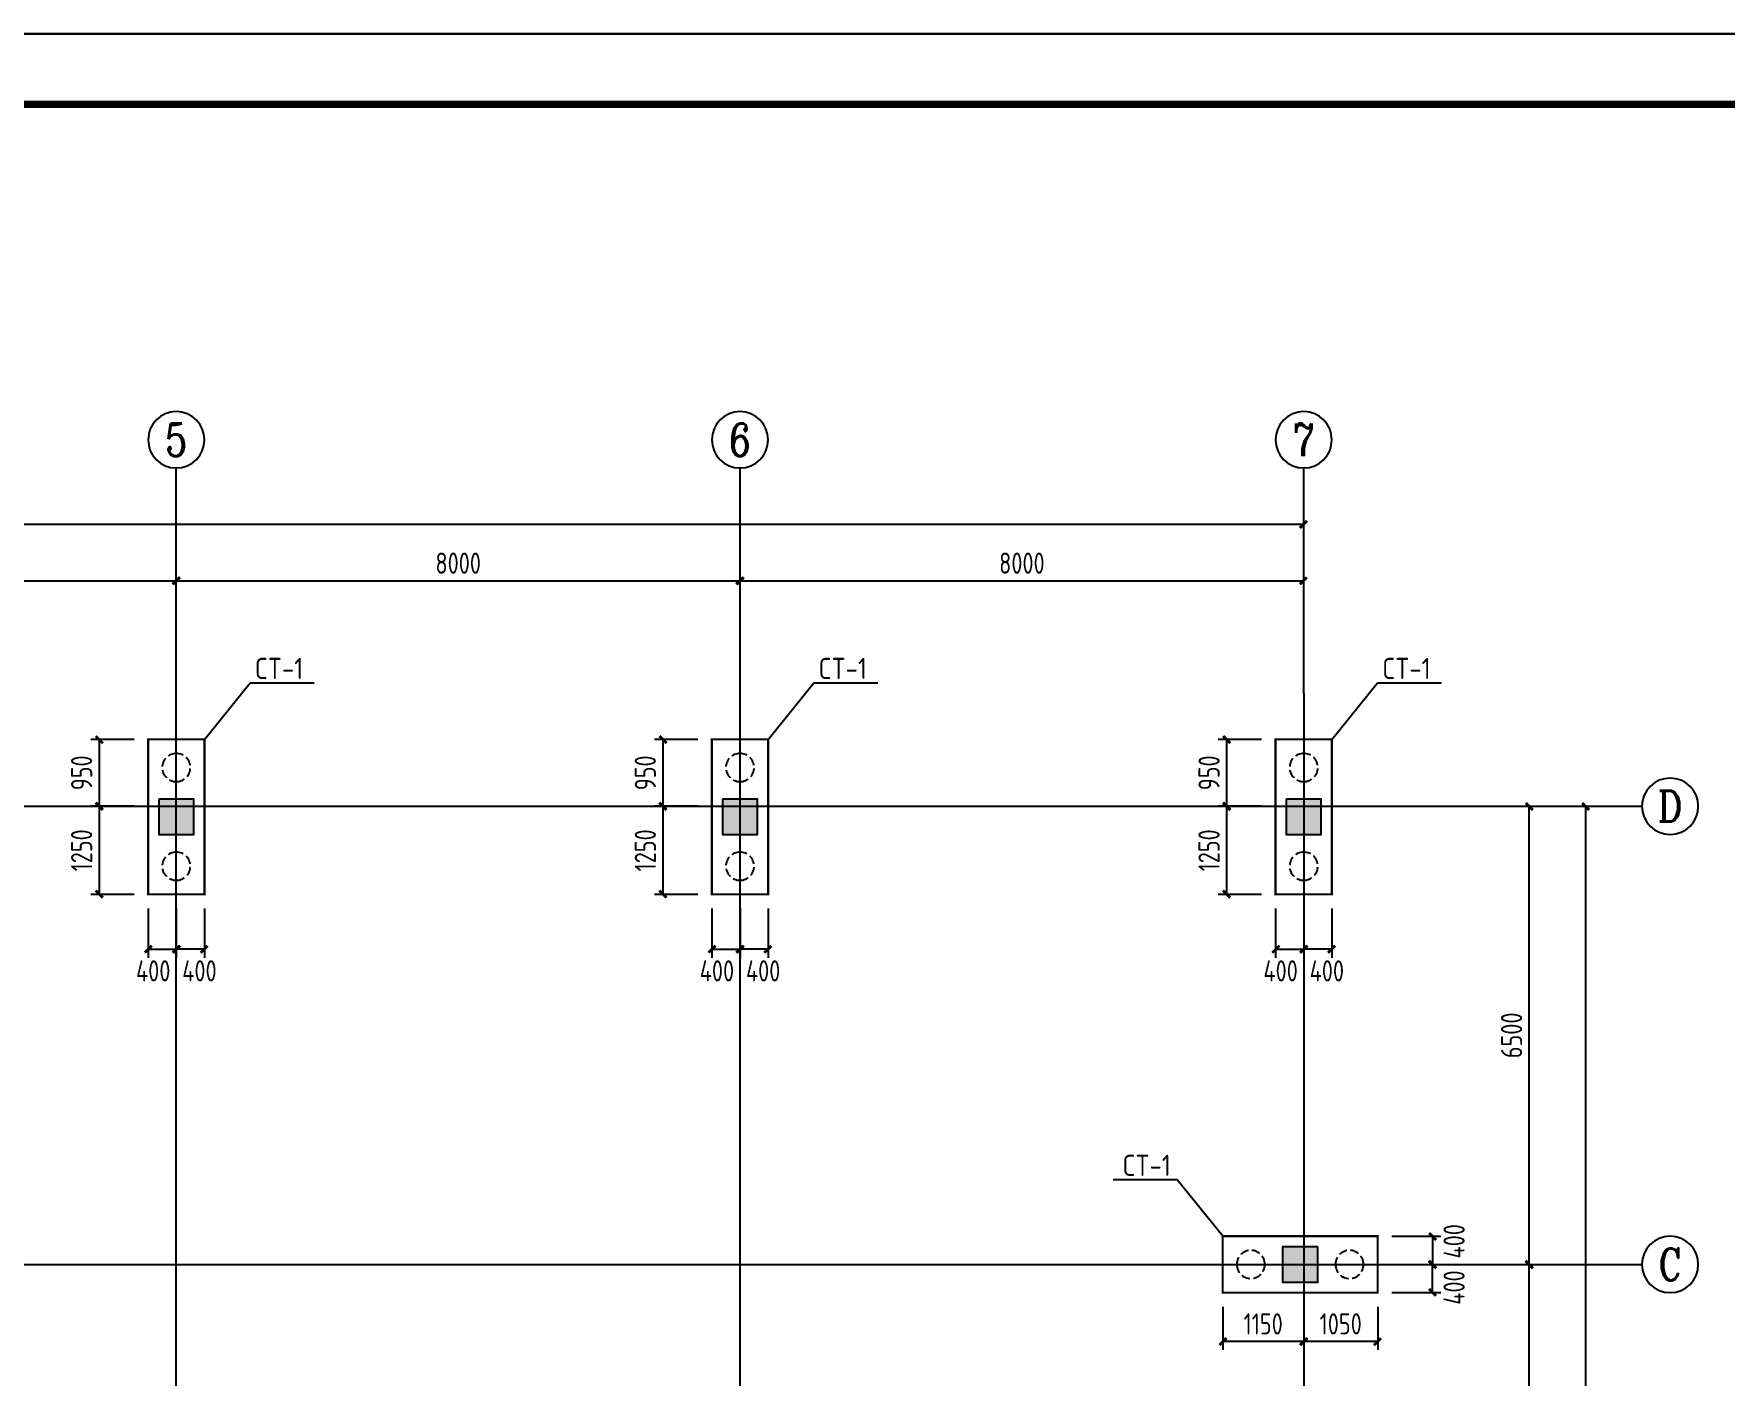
# Model space of a CAD drawing. Header units: millimetres. Extents: x 866561 to 877878, y 40199 to 44891.
# Drawn here: x 868913.5 to 869153.6, y 40604.9 to 40795.4 of the extents above; entities that cross this region are included whole.
import ezdxf
from ezdxf.enums import TextEntityAlignment as Align

# ---------------------------------------------------------------- set-up
doc = ezdxf.new("R2010")
doc.units = ezdxf.units.MM
doc.header["$LTSCALE"] = 1000
doc.header["$MEASUREMENT"] = 0
doc.linetypes.add('DASH', pattern=[0.35, 0.25, -0.1])
doc.linetypes.add('DOTE', pattern=[2.42, 2, -0.2, 0.02, -0.2])
for name, color, linetype in [('1507', 6, 'Continuous'), ('AXIS', 3, 'Continuous'), ('AXIS_TEXT', 7, 'Continuous'), ('DIM', 7, 'Continuous'), ('DOTE', 1, 'DOTE'), ('柱', 2, 'Continuous')]:
    doc.layers.add(name, color=color, linetype=linetype)
doc.layers.add('承台基础', color=23, linetype='Continuous', lineweight=18)
doc.styles.add('_TCH_AXIS', font='COMPLEX', dxfattribs={"bigfont": 'GBCBIG'})
doc.styles.add('COMPLEX', font='COMPLEX')
doc.styles.add('GBHZ', font='gbenor.shx', dxfattribs={"width": 0.9, "bigfont": 'gbcbig.shx'})
doc.styles.get("Standard").update_dxf_attribs({"font": 'gbenor.shx', "bigfont": 'gbcbig.shx'})
doc.dimstyles.new('Y100', dxfattribs={"dimscale": 0, "dimtxt": 3, "dimasz": 0.01, "dimexe": 1.2, "dimexo": 2, "dimgap": 1, "dimtad": 1, "dimdec": 0, "dimlfac": 100, "dimzin": 0, "dimdsep": 46, "dimtxsty": 'GBHZ', "dimblk": 'DX', "dimcen": 0.09, "dimdle": 1, "dimclrd": 7, "dimclre": 7, "dimclrt": 7, "dimadec": 0, "dimazin": 0, "dimtfac": 1, "dimtdec": 0, "dimtix": 1, "dimtmove": 2, "dimatfit": 3, "dimldrblk": 'DX', "dimfxl": 0, "dimtolj": 1, "dimtzin": 0, "dimarcsym": 0})

# ---------------------------------------------------------------- blocks, each defined once
blk = doc.blocks.new('_AXISO')
blk.add_circle((0, 0), 0.5)
at = {"layer": 'AXIS_TEXT', "style": 'COMPLEX', "width": 1.041667}
blk.add_attdef('A', text='', height=0.56, dxfattribs=at).set_placement((-0.25, -0.28), (0.25, -0.28), align=Align.FIT)
blk = doc.blocks.new('DX')
at = {"color": 0, "linetype": 'ByBlock', "const_width": 40}
blk.add_lwpolyline([(-54, -51), (46, 49)], dxfattribs=at)
blk = doc.blocks.new('*D1798')
at = {"layer": 'Defpoints', "color": 0, "transparency": 16777216}
for p in [(869109.77, 40620.75), (869125.77, 40620.75), (869109.77, 40550.75)]:
    blk.add_point(p, dxfattribs=at)
at = {"layer": 'dim', "color": 7, "lineweight": -2, "transparency": 16777216}
for p, q in [((869111.77, 40620.75), (869126.97, 40620.75)), ((869125.77, 40550.76), (869125.77, 40620.74)), ((869111.77, 40550.75), (869126.97, 40550.75))]:
    blk.add_line(p, q, dxfattribs=at)
at = {"layer": 'dim', "color": 7, "lineweight": -2, "transparency": 16777216, "xscale": 0.01, "yscale": 0.01, "zscale": 0.01}
for p, rotation in [((869125.77, 40620.75), 90), ((869125.77, 40550.75), 270)]:
    blk.add_blockref('DX', p, dxfattribs=dict(at, rotation=rotation))
at = {"layer": 'dim', "color": 7, "transparency": 16777216, "insert": (869123.27, 40585.75), "char_height": 3, "attachment_point": 5, "rotation": 90, "style": 'GBHZ'}
blk.add_mtext('\\A1;7000', dxfattribs=at)
blk = doc.blocks.new('*D1799')
at = {"layer": 'Defpoints', "color": 0, "transparency": 16777216}
for p in [(869109.77, 40685.75), (869125.77, 40685.75), (869109.77, 40620.75)]:
    blk.add_point(p, dxfattribs=at)
at = {"layer": 'dim', "color": 7, "lineweight": -2, "transparency": 16777216}
for p, q in [((869111.77, 40685.75), (869126.97, 40685.75)), ((869125.77, 40620.76), (869125.77, 40685.74)), ((869111.77, 40620.75), (869126.97, 40620.75))]:
    blk.add_line(p, q, dxfattribs=at)
at = {"layer": 'dim', "color": 7, "lineweight": -2, "transparency": 16777216, "xscale": 0.01, "yscale": 0.01, "zscale": 0.01}
for p, rotation in [((869125.77, 40685.75), 90), ((869125.77, 40620.75), 270)]:
    blk.add_blockref('DX', p, dxfattribs=dict(at, rotation=rotation))
at = {"layer": 'dim', "color": 7, "transparency": 16777216, "insert": (869123.27, 40653.25), "char_height": 3, "attachment_point": 5, "rotation": 90, "style": 'GBHZ'}
blk.add_mtext('\\A1;6500', dxfattribs=at)
blk = doc.blocks.new('*D1800')
at = {"layer": 'Defpoints', "color": 0, "transparency": 16777216}
for p in [(869109.77, 40685.75), (869109.77, 40485.75), (869133.77, 40485.75)]:
    blk.add_point(p, dxfattribs=at)
at = {"layer": 'dim', "color": 7, "lineweight": -2, "transparency": 16777216}
for p, q in [((869111.77, 40685.75), (869134.97, 40685.75)), ((869133.77, 40685.74), (869133.77, 40485.76)), ((869111.77, 40485.75), (869134.97, 40485.75))]:
    blk.add_line(p, q, dxfattribs=at)
at = {"layer": 'dim', "color": 7, "lineweight": -2, "transparency": 16777216, "xscale": 0.01, "yscale": 0.01, "zscale": 0.01}
for p, rotation in [((869133.77, 40685.75), 90), ((869133.77, 40485.75), 270)]:
    blk.add_blockref('DX', p, dxfattribs=dict(at, rotation=rotation))
at = {"layer": 'dim', "color": 7, "transparency": 16777216, "insert": (869131.27, 40585.75), "char_height": 3, "attachment_point": 5, "rotation": 90, "style": 'GBHZ'}
blk.add_mtext('\\A1;20000', dxfattribs=at)
blk = doc.blocks.new('*D1787')
at = {"layer": 'Defpoints', "color": 0, "transparency": 16777216}
for p in [(868933.77, 40717.75), (868853.77, 40701.75), (868933.77, 40701.75)]:
    blk.add_point(p, dxfattribs=at)
at = {"layer": 'dim', "color": 7, "lineweight": -2, "transparency": 16777216}
for p, q in [((868853.77, 40703.75), (868853.77, 40718.95)), ((868853.78, 40717.75), (868933.76, 40717.75)), ((868933.77, 40703.75), (868933.77, 40718.95))]:
    blk.add_line(p, q, dxfattribs=at)
at = {"layer": 'dim', "color": 7, "lineweight": -2, "transparency": 16777216, "xscale": 0.01, "yscale": 0.01, "zscale": 0.01, "rotation": 180}
blk.add_blockref('DX', (868853.77, 40717.75), dxfattribs=at)
at = {"layer": 'dim', "color": 7, "lineweight": -2, "transparency": 16777216, "xscale": 0.01, "yscale": 0.01, "zscale": 0.01}
blk.add_blockref('DX', (868933.77, 40717.75), dxfattribs=at)
at = {"layer": 'dim', "color": 7, "transparency": 16777216, "insert": (868893.77, 40720.25), "char_height": 3, "attachment_point": 5, "style": 'GBHZ'}
blk.add_mtext('\\A1;8000', dxfattribs=at)
blk = doc.blocks.new('*D1788')
at = {"layer": 'Defpoints', "color": 0, "transparency": 16777216}
for p in [(869013.77, 40717.75), (868933.77, 40701.75), (869013.77, 40701.75)]:
    blk.add_point(p, dxfattribs=at)
at = {"layer": 'dim', "color": 7, "lineweight": -2, "transparency": 16777216}
for p, q in [((868933.77, 40703.75), (868933.77, 40718.95)), ((868933.78, 40717.75), (869013.76, 40717.75)), ((869013.77, 40703.75), (869013.77, 40718.95))]:
    blk.add_line(p, q, dxfattribs=at)
at = {"layer": 'dim', "color": 7, "lineweight": -2, "transparency": 16777216, "xscale": 0.01, "yscale": 0.01, "zscale": 0.01, "rotation": 180}
blk.add_blockref('DX', (868933.77, 40717.75), dxfattribs=at)
at = {"layer": 'dim', "color": 7, "lineweight": -2, "transparency": 16777216, "xscale": 0.01, "yscale": 0.01, "zscale": 0.01}
blk.add_blockref('DX', (869013.77, 40717.75), dxfattribs=at)
at = {"layer": 'dim', "color": 7, "transparency": 16777216, "insert": (868973.77, 40720.25), "char_height": 3, "attachment_point": 5, "style": 'GBHZ'}
blk.add_mtext('\\A1;8000', dxfattribs=at)
blk = doc.blocks.new('*D1789')
at = {"layer": 'Defpoints', "color": 0, "transparency": 16777216}
for p in [(869093.77, 40717.75), (869013.77, 40701.75), (869093.77, 40701.75)]:
    blk.add_point(p, dxfattribs=at)
at = {"layer": 'dim', "color": 7, "lineweight": -2, "transparency": 16777216}
for p, q in [((869013.77, 40703.75), (869013.77, 40718.95)), ((869013.78, 40717.75), (869093.76, 40717.75)), ((869093.77, 40703.75), (869093.77, 40718.95))]:
    blk.add_line(p, q, dxfattribs=at)
at = {"layer": 'dim', "color": 7, "lineweight": -2, "transparency": 16777216, "xscale": 0.01, "yscale": 0.01, "zscale": 0.01, "rotation": 180}
blk.add_blockref('DX', (869013.77, 40717.75), dxfattribs=at)
at = {"layer": 'dim', "color": 7, "lineweight": -2, "transparency": 16777216, "xscale": 0.01, "yscale": 0.01, "zscale": 0.01}
blk.add_blockref('DX', (869093.77, 40717.75), dxfattribs=at)
at = {"layer": 'dim', "color": 7, "transparency": 16777216, "insert": (869053.77, 40720.25), "char_height": 3, "attachment_point": 5, "style": 'GBHZ'}
blk.add_mtext('\\A1;8000', dxfattribs=at)
blk = doc.blocks.new('*D1790')
at = {"layer": 'Defpoints', "color": 0, "transparency": 16777216}
for p in [(868613.77, 40725.75), (868613.77, 40701.75), (869093.77, 40701.75)]:
    blk.add_point(p, dxfattribs=at)
at = {"layer": 'dim', "color": 7, "lineweight": -2, "transparency": 16777216}
for p, q in [((868613.77, 40703.75), (868613.77, 40726.95)), ((869093.77, 40703.75), (869093.77, 40726.95)), ((869093.76, 40725.75), (868613.78, 40725.75))]:
    blk.add_line(p, q, dxfattribs=at)
at = {"layer": 'dim', "color": 7, "lineweight": -2, "transparency": 16777216, "xscale": 0.01, "yscale": 0.01, "zscale": 0.01, "rotation": 180}
blk.add_blockref('DX', (868613.77, 40725.75), dxfattribs=at)
at = {"layer": 'dim', "color": 7, "lineweight": -2, "transparency": 16777216, "xscale": 0.01, "yscale": 0.01, "zscale": 0.01}
blk.add_blockref('DX', (869093.77, 40725.75), dxfattribs=at)
at = {"layer": 'dim', "color": 7, "transparency": 16777216, "insert": (868853.77, 40728.25), "char_height": 3, "attachment_point": 5, "style": 'GBHZ'}
blk.add_mtext('\\A1;48000', dxfattribs=at)
blk = doc.blocks.new('*D1846')
at = {"layer": 'Defpoints', "color": 0, "transparency": 16777216}
for p in [(869104.27, 40620.75), (869112.05, 40620.75), (869104.27, 40616.75)]:
    blk.add_point(p, dxfattribs=at)
at = {"layer": 'DIM', "color": 7, "lineweight": -2, "transparency": 16777216}
for p, q in [((869106.27, 40620.75), (869113.25, 40620.75)), ((869112.05, 40616.76), (869112.05, 40620.74)), ((869106.27, 40616.75), (869113.25, 40616.75))]:
    blk.add_line(p, q, dxfattribs=at)
at = {"layer": 'DIM', "color": 7, "lineweight": -2, "transparency": 16777216, "xscale": 0.01, "yscale": 0.01, "zscale": 0.01}
for p, rotation in [((869112.05, 40620.75), 90), ((869112.05, 40616.75), 270)]:
    blk.add_blockref('DX', p, dxfattribs=dict(at, rotation=rotation))
at = {"layer": 'DIM', "color": 7, "transparency": 16777216, "insert": (869115.11, 40617.47), "char_height": 3, "attachment_point": 5, "rotation": 90, "style": 'GBHZ'}
blk.add_mtext('\\A1;400', dxfattribs=at)
blk = doc.blocks.new('*D1847')
at = {"layer": 'Defpoints', "color": 0, "transparency": 16777216}
for p in [(869104.27, 40624.75), (869104.27, 40620.75), (869112.05, 40620.75)]:
    blk.add_point(p, dxfattribs=at)
at = {"layer": 'DIM', "color": 7, "lineweight": -2, "transparency": 16777216}
for p, q in [((869106.27, 40624.75), (869113.25, 40624.75)), ((869112.05, 40624.74), (869112.05, 40620.76)), ((869106.27, 40620.75), (869113.25, 40620.75))]:
    blk.add_line(p, q, dxfattribs=at)
at = {"layer": 'DIM', "color": 7, "lineweight": -2, "transparency": 16777216, "xscale": 0.01, "yscale": 0.01, "zscale": 0.01}
for p, rotation in [((869112.05, 40624.75), 90), ((869112.05, 40620.75), 270)]:
    blk.add_blockref('DX', p, dxfattribs=dict(at, rotation=rotation))
at = {"layer": 'DIM', "color": 7, "transparency": 16777216, "insert": (869115.11, 40624.03), "char_height": 3, "attachment_point": 5, "rotation": 90, "style": 'GBHZ'}
blk.add_mtext('\\A1;400', dxfattribs=at)
blk = doc.blocks.new('*D1848')
at = {"layer": 'Defpoints', "color": 0, "transparency": 16777216}
for p in [(869093.77, 40616.75), (869104.27, 40616.75), (869093.77, 40609.81)]:
    blk.add_point(p, dxfattribs=at)
at = {"layer": 'DIM', "color": 7, "lineweight": -2, "transparency": 16777216}
for p, q in [((869093.77, 40614.75), (869093.77, 40608.61)), ((869104.27, 40614.75), (869104.27, 40608.61)), ((869104.26, 40609.81), (869093.78, 40609.81))]:
    blk.add_line(p, q, dxfattribs=at)
at = {"layer": 'DIM', "color": 7, "lineweight": -2, "transparency": 16777216, "xscale": 0.01, "yscale": 0.01, "zscale": 0.01, "rotation": 180}
blk.add_blockref('DX', (869093.77, 40609.81), dxfattribs=at)
at = {"layer": 'DIM', "color": 7, "lineweight": -2, "transparency": 16777216, "xscale": 0.01, "yscale": 0.01, "zscale": 0.01}
blk.add_blockref('DX', (869104.27, 40609.81), dxfattribs=at)
at = {"layer": 'DIM', "color": 7, "transparency": 16777216, "insert": (869099.02, 40612.31), "char_height": 3, "attachment_point": 5, "style": 'GBHZ'}
blk.add_mtext('\\A1;1050', dxfattribs=at)
blk = doc.blocks.new('*D1849')
at = {"layer": 'Defpoints', "color": 0, "transparency": 16777216}
for p in [(869082.27, 40616.75), (869093.77, 40616.75), (869082.27, 40609.81)]:
    blk.add_point(p, dxfattribs=at)
at = {"layer": 'DIM', "color": 7, "lineweight": -2, "transparency": 16777216}
for p, q in [((869082.27, 40614.75), (869082.27, 40608.61)), ((869093.77, 40614.75), (869093.77, 40608.61)), ((869093.76, 40609.81), (869082.28, 40609.81))]:
    blk.add_line(p, q, dxfattribs=at)
at = {"layer": 'DIM', "color": 7, "lineweight": -2, "transparency": 16777216, "xscale": 0.01, "yscale": 0.01, "zscale": 0.01, "rotation": 180}
blk.add_blockref('DX', (869082.27, 40609.81), dxfattribs=at)
at = {"layer": 'DIM', "color": 7, "lineweight": -2, "transparency": 16777216, "xscale": 0.01, "yscale": 0.01, "zscale": 0.01}
blk.add_blockref('DX', (869093.77, 40609.81), dxfattribs=at)
at = {"layer": 'DIM', "color": 7, "transparency": 16777216, "insert": (869088.02, 40612.31), "char_height": 3, "attachment_point": 5, "style": 'GBHZ'}
blk.add_mtext('\\A1;1150', dxfattribs=at)
blk = doc.blocks.new('*D1866')
at = {"layer": 'Defpoints', "color": 0, "transparency": 16777216}
for p in [(868933.77, 40673.25), (868937.77, 40673.25), (868933.77, 40665.47)]:
    blk.add_point(p, dxfattribs=at)
at = {"layer": 'DIM', "color": 7, "lineweight": -2, "transparency": 16777216}
for p, q in [((868933.77, 40671.25), (868933.77, 40664.27)), ((868937.77, 40671.25), (868937.77, 40664.27)), ((868937.76, 40665.47), (868933.78, 40665.47))]:
    blk.add_line(p, q, dxfattribs=at)
at = {"layer": 'DIM', "color": 7, "lineweight": -2, "transparency": 16777216, "xscale": 0.01, "yscale": 0.01, "zscale": 0.01, "rotation": 180}
blk.add_blockref('DX', (868933.77, 40665.47), dxfattribs=at)
at = {"layer": 'DIM', "color": 7, "lineweight": -2, "transparency": 16777216, "xscale": 0.01, "yscale": 0.01, "zscale": 0.01}
blk.add_blockref('DX', (868937.77, 40665.47), dxfattribs=at)
at = {"layer": 'DIM', "color": 7, "transparency": 16777216, "insert": (868937.05, 40662.4), "char_height": 3, "attachment_point": 5, "style": 'GBHZ'}
blk.add_mtext('\\A1;400', dxfattribs=at)
blk = doc.blocks.new('*D1867')
at = {"layer": 'Defpoints', "color": 0, "transparency": 16777216}
for p in [(868929.77, 40673.25), (868933.77, 40673.25), (868933.77, 40665.47)]:
    blk.add_point(p, dxfattribs=at)
at = {"layer": 'DIM', "color": 7, "lineweight": -2, "transparency": 16777216}
for p, q in [((868929.77, 40671.25), (868929.77, 40664.27)), ((868933.77, 40671.25), (868933.77, 40664.27)), ((868929.78, 40665.47), (868933.76, 40665.47))]:
    blk.add_line(p, q, dxfattribs=at)
at = {"layer": 'DIM', "color": 7, "lineweight": -2, "transparency": 16777216, "xscale": 0.01, "yscale": 0.01, "zscale": 0.01, "rotation": 180}
blk.add_blockref('DX', (868929.77, 40665.47), dxfattribs=at)
at = {"layer": 'DIM', "color": 7, "lineweight": -2, "transparency": 16777216, "xscale": 0.01, "yscale": 0.01, "zscale": 0.01}
blk.add_blockref('DX', (868933.77, 40665.47), dxfattribs=at)
at = {"layer": 'DIM', "color": 7, "transparency": 16777216, "insert": (868930.49, 40662.4), "char_height": 3, "attachment_point": 5, "style": 'GBHZ'}
blk.add_mtext('\\A1;400', dxfattribs=at)
blk = doc.blocks.new('*D1868')
at = {"layer": 'Defpoints', "color": 0, "transparency": 16777216}
for p in [(868929.77, 40695.25), (868922.83, 40685.75), (868929.77, 40685.75)]:
    blk.add_point(p, dxfattribs=at)
at = {"layer": 'DIM', "color": 7, "lineweight": -2, "transparency": 16777216}
for p, q in [((868927.77, 40695.25), (868921.63, 40695.25)), ((868922.83, 40695.24), (868922.83, 40685.76)), ((868927.77, 40685.75), (868921.63, 40685.75))]:
    blk.add_line(p, q, dxfattribs=at)
at = {"layer": 'DIM', "color": 7, "lineweight": -2, "transparency": 16777216, "xscale": 0.01, "yscale": 0.01, "zscale": 0.01}
for p, rotation in [((868922.83, 40695.25), 90), ((868922.83, 40685.75), 270)]:
    blk.add_blockref('DX', p, dxfattribs=dict(at, rotation=rotation))
at = {"layer": 'DIM', "color": 7, "transparency": 16777216, "insert": (868920.33, 40690.5), "char_height": 3, "attachment_point": 5, "rotation": 90, "style": 'GBHZ'}
blk.add_mtext('\\A1;950', dxfattribs=at)
blk = doc.blocks.new('*D1869')
at = {"layer": 'Defpoints', "color": 0, "transparency": 16777216}
for p in [(868929.77, 40685.75), (868922.83, 40673.25), (868929.77, 40673.25)]:
    blk.add_point(p, dxfattribs=at)
at = {"layer": 'DIM', "color": 7, "lineweight": -2, "transparency": 16777216}
for p, q in [((868927.77, 40685.75), (868921.63, 40685.75)), ((868922.83, 40685.74), (868922.83, 40673.26)), ((868927.77, 40673.25), (868921.63, 40673.25))]:
    blk.add_line(p, q, dxfattribs=at)
at = {"layer": 'DIM', "color": 7, "lineweight": -2, "transparency": 16777216, "xscale": 0.01, "yscale": 0.01, "zscale": 0.01}
for p, rotation in [((868922.83, 40685.75), 90), ((868922.83, 40673.25), 270)]:
    blk.add_blockref('DX', p, dxfattribs=dict(at, rotation=rotation))
at = {"layer": 'DIM', "color": 7, "transparency": 16777216, "insert": (868920.33, 40679.5), "char_height": 3, "attachment_point": 5, "rotation": 90, "style": 'GBHZ'}
blk.add_mtext('\\A1;1250', dxfattribs=at)
blk = doc.blocks.new('*D1870')
at = {"layer": 'Defpoints', "color": 0, "transparency": 16777216}
for p in [(869013.77, 40673.25), (869017.77, 40673.25), (869013.77, 40665.47)]:
    blk.add_point(p, dxfattribs=at)
at = {"layer": 'DIM', "color": 7, "lineweight": -2, "transparency": 16777216}
for p, q in [((869013.77, 40671.25), (869013.77, 40664.27)), ((869017.77, 40671.25), (869017.77, 40664.27)), ((869017.76, 40665.47), (869013.78, 40665.47))]:
    blk.add_line(p, q, dxfattribs=at)
at = {"layer": 'DIM', "color": 7, "lineweight": -2, "transparency": 16777216, "xscale": 0.01, "yscale": 0.01, "zscale": 0.01, "rotation": 180}
blk.add_blockref('DX', (869013.77, 40665.47), dxfattribs=at)
at = {"layer": 'DIM', "color": 7, "lineweight": -2, "transparency": 16777216, "xscale": 0.01, "yscale": 0.01, "zscale": 0.01}
blk.add_blockref('DX', (869017.77, 40665.47), dxfattribs=at)
at = {"layer": 'DIM', "color": 7, "transparency": 16777216, "insert": (869017.05, 40662.4), "char_height": 3, "attachment_point": 5, "style": 'GBHZ'}
blk.add_mtext('\\A1;400', dxfattribs=at)
blk = doc.blocks.new('*D1871')
at = {"layer": 'Defpoints', "color": 0, "transparency": 16777216}
for p in [(869009.77, 40673.25), (869013.77, 40673.25), (869013.77, 40665.47)]:
    blk.add_point(p, dxfattribs=at)
at = {"layer": 'DIM', "color": 7, "lineweight": -2, "transparency": 16777216}
for p, q in [((869009.77, 40671.25), (869009.77, 40664.27)), ((869013.77, 40671.25), (869013.77, 40664.27)), ((869009.78, 40665.47), (869013.76, 40665.47))]:
    blk.add_line(p, q, dxfattribs=at)
at = {"layer": 'DIM', "color": 7, "lineweight": -2, "transparency": 16777216, "xscale": 0.01, "yscale": 0.01, "zscale": 0.01, "rotation": 180}
blk.add_blockref('DX', (869009.77, 40665.47), dxfattribs=at)
at = {"layer": 'DIM', "color": 7, "lineweight": -2, "transparency": 16777216, "xscale": 0.01, "yscale": 0.01, "zscale": 0.01}
blk.add_blockref('DX', (869013.77, 40665.47), dxfattribs=at)
at = {"layer": 'DIM', "color": 7, "transparency": 16777216, "insert": (869010.49, 40662.4), "char_height": 3, "attachment_point": 5, "style": 'GBHZ'}
blk.add_mtext('\\A1;400', dxfattribs=at)
blk = doc.blocks.new('*D1872')
at = {"layer": 'Defpoints', "color": 0, "transparency": 16777216}
for p in [(869009.77, 40695.25), (869002.83, 40685.75), (869009.77, 40685.75)]:
    blk.add_point(p, dxfattribs=at)
at = {"layer": 'DIM', "color": 7, "lineweight": -2, "transparency": 16777216}
for p, q in [((869007.77, 40695.25), (869001.63, 40695.25)), ((869002.83, 40695.24), (869002.83, 40685.76)), ((869007.77, 40685.75), (869001.63, 40685.75))]:
    blk.add_line(p, q, dxfattribs=at)
at = {"layer": 'DIM', "color": 7, "lineweight": -2, "transparency": 16777216, "xscale": 0.01, "yscale": 0.01, "zscale": 0.01}
for p, rotation in [((869002.83, 40695.25), 90), ((869002.83, 40685.75), 270)]:
    blk.add_blockref('DX', p, dxfattribs=dict(at, rotation=rotation))
at = {"layer": 'DIM', "color": 7, "transparency": 16777216, "insert": (869000.33, 40690.5), "char_height": 3, "attachment_point": 5, "rotation": 90, "style": 'GBHZ'}
blk.add_mtext('\\A1;950', dxfattribs=at)
blk = doc.blocks.new('*D1873')
at = {"layer": 'Defpoints', "color": 0, "transparency": 16777216}
for p in [(869009.77, 40685.75), (869002.83, 40673.25), (869009.77, 40673.25)]:
    blk.add_point(p, dxfattribs=at)
at = {"layer": 'DIM', "color": 7, "lineweight": -2, "transparency": 16777216}
for p, q in [((869007.77, 40685.75), (869001.63, 40685.75)), ((869002.83, 40685.74), (869002.83, 40673.26)), ((869007.77, 40673.25), (869001.63, 40673.25))]:
    blk.add_line(p, q, dxfattribs=at)
at = {"layer": 'DIM', "color": 7, "lineweight": -2, "transparency": 16777216, "xscale": 0.01, "yscale": 0.01, "zscale": 0.01}
for p, rotation in [((869002.83, 40685.75), 90), ((869002.83, 40673.25), 270)]:
    blk.add_blockref('DX', p, dxfattribs=dict(at, rotation=rotation))
at = {"layer": 'DIM', "color": 7, "transparency": 16777216, "insert": (869000.33, 40679.5), "char_height": 3, "attachment_point": 5, "rotation": 90, "style": 'GBHZ'}
blk.add_mtext('\\A1;1250', dxfattribs=at)
blk = doc.blocks.new('*D1874')
at = {"layer": 'Defpoints', "color": 0, "transparency": 16777216}
for p in [(869093.77, 40673.25), (869097.77, 40673.25), (869093.77, 40665.47)]:
    blk.add_point(p, dxfattribs=at)
at = {"layer": 'DIM', "color": 7, "lineweight": -2, "transparency": 16777216}
for p, q in [((869093.77, 40671.25), (869093.77, 40664.27)), ((869097.77, 40671.25), (869097.77, 40664.27)), ((869097.76, 40665.47), (869093.78, 40665.47))]:
    blk.add_line(p, q, dxfattribs=at)
at = {"layer": 'DIM', "color": 7, "lineweight": -2, "transparency": 16777216, "xscale": 0.01, "yscale": 0.01, "zscale": 0.01, "rotation": 180}
blk.add_blockref('DX', (869093.77, 40665.47), dxfattribs=at)
at = {"layer": 'DIM', "color": 7, "lineweight": -2, "transparency": 16777216, "xscale": 0.01, "yscale": 0.01, "zscale": 0.01}
blk.add_blockref('DX', (869097.77, 40665.47), dxfattribs=at)
at = {"layer": 'DIM', "color": 7, "transparency": 16777216, "insert": (869097.05, 40662.4), "char_height": 3, "attachment_point": 5, "style": 'GBHZ'}
blk.add_mtext('\\A1;400', dxfattribs=at)
blk = doc.blocks.new('*D1875')
at = {"layer": 'Defpoints', "color": 0, "transparency": 16777216}
for p in [(869089.77, 40673.25), (869093.77, 40673.25), (869093.77, 40665.47)]:
    blk.add_point(p, dxfattribs=at)
at = {"layer": 'DIM', "color": 7, "lineweight": -2, "transparency": 16777216}
for p, q in [((869089.77, 40671.25), (869089.77, 40664.27)), ((869093.77, 40671.25), (869093.77, 40664.27)), ((869089.78, 40665.47), (869093.76, 40665.47))]:
    blk.add_line(p, q, dxfattribs=at)
at = {"layer": 'DIM', "color": 7, "lineweight": -2, "transparency": 16777216, "xscale": 0.01, "yscale": 0.01, "zscale": 0.01, "rotation": 180}
blk.add_blockref('DX', (869089.77, 40665.47), dxfattribs=at)
at = {"layer": 'DIM', "color": 7, "lineweight": -2, "transparency": 16777216, "xscale": 0.01, "yscale": 0.01, "zscale": 0.01}
blk.add_blockref('DX', (869093.77, 40665.47), dxfattribs=at)
at = {"layer": 'DIM', "color": 7, "transparency": 16777216, "insert": (869090.49, 40662.4), "char_height": 3, "attachment_point": 5, "style": 'GBHZ'}
blk.add_mtext('\\A1;400', dxfattribs=at)
blk = doc.blocks.new('*D1876')
at = {"layer": 'Defpoints', "color": 0, "transparency": 16777216}
for p in [(869089.77, 40695.25), (869082.83, 40685.75), (869089.77, 40685.75)]:
    blk.add_point(p, dxfattribs=at)
at = {"layer": 'DIM', "color": 7, "lineweight": -2, "transparency": 16777216}
for p, q in [((869087.77, 40695.25), (869081.63, 40695.25)), ((869082.83, 40695.24), (869082.83, 40685.76)), ((869087.77, 40685.75), (869081.63, 40685.75))]:
    blk.add_line(p, q, dxfattribs=at)
at = {"layer": 'DIM', "color": 7, "lineweight": -2, "transparency": 16777216, "xscale": 0.01, "yscale": 0.01, "zscale": 0.01}
for p, rotation in [((869082.83, 40695.25), 90), ((869082.83, 40685.75), 270)]:
    blk.add_blockref('DX', p, dxfattribs=dict(at, rotation=rotation))
at = {"layer": 'DIM', "color": 7, "transparency": 16777216, "insert": (869080.33, 40690.5), "char_height": 3, "attachment_point": 5, "rotation": 90, "style": 'GBHZ'}
blk.add_mtext('\\A1;950', dxfattribs=at)
blk = doc.blocks.new('*D1877')
at = {"layer": 'Defpoints', "color": 0, "transparency": 16777216}
for p in [(869089.77, 40685.75), (869082.83, 40673.25), (869089.77, 40673.25)]:
    blk.add_point(p, dxfattribs=at)
at = {"layer": 'DIM', "color": 7, "lineweight": -2, "transparency": 16777216}
for p, q in [((869087.77, 40685.75), (869081.63, 40685.75)), ((869082.83, 40685.74), (869082.83, 40673.26)), ((869087.77, 40673.25), (869081.63, 40673.25))]:
    blk.add_line(p, q, dxfattribs=at)
at = {"layer": 'DIM', "color": 7, "lineweight": -2, "transparency": 16777216, "xscale": 0.01, "yscale": 0.01, "zscale": 0.01}
for p, rotation in [((869082.83, 40685.75), 90), ((869082.83, 40673.25), 270)]:
    blk.add_blockref('DX', p, dxfattribs=dict(at, rotation=rotation))
at = {"layer": 'DIM', "color": 7, "transparency": 16777216, "insert": (869080.33, 40679.5), "char_height": 3, "attachment_point": 5, "rotation": 90, "style": 'GBHZ'}
blk.add_mtext('\\A1;1250', dxfattribs=at)

msp = doc.modelspace()

# ---------------------------------------------------------------- linework, layer by layer
at = {"color": 0}
for p, q in [((869295.005, 40795.355), (868454.005, 40795.355)), ((868454.005, 40795.355), (869295.005, 40795.355))]:
    msp.add_line(p, q, dxfattribs=at)
at = {"color": 0, "const_width": 1}
msp.add_lwpolyline([(869285.005, 40211.355), (868479.005, 40211.355), (868479.005, 40785.355), (869285.005, 40785.355)], close=True, dxfattribs=at)
for points in [[(868931.267, 40686.753), (868931.267, 40681.753), (868936.267, 40681.753), (868936.267, 40686.753)], [(869011.267, 40686.753), (869011.267, 40681.753), (869016.267, 40681.753), (869016.267, 40686.753)], [(869091.267, 40686.753), (869091.267, 40681.753), (869096.267, 40681.753), (869096.267, 40686.753)], [(869095.767, 40623.253), (869090.767, 40623.253), (869090.767, 40618.253), (869095.767, 40618.253)]]:
    msp.add_lwpolyline(points, close=True)
at = {"layer": '1507', "linetype": 'DASH', "ltscale": 0.005}
for points in [[(868933.767, 40693.253, -1), (868933.767, 40689.253, -1)], [(869013.767, 40693.253, -1), (869013.767, 40689.253, -1)], [(869093.767, 40693.253, -1), (869093.767, 40689.253, -1)], [(868933.767, 40679.253, -1), (868933.767, 40675.253, -1)], [(869013.767, 40679.253, -1), (869013.767, 40675.253, -1)], [(869093.767, 40679.253, -1), (869093.767, 40675.253, -1)], [(869088.267, 40620.753, -1), (869084.267, 40620.753, -1)], [(869102.267, 40620.753, -1), (869098.267, 40620.753, -1)]]:
    msp.add_lwpolyline(points, format="xyb", close=True, dxfattribs=at)
at = {"layer": 'AXIS', "color": 0}
for p, q in [((868933.767, 40701.753), (868933.767, 40733.753)), ((869013.767, 40701.753), (869013.767, 40733.753)), ((869093.767, 40701.753), (869093.767, 40733.753)), ((869109.767, 40685.753), (869141.767, 40685.753)), ((869109.767, 40620.753), (869141.767, 40620.753))]:
    msp.add_line(p, q, dxfattribs=at)
at = {"layer": 'DIM', "linetype": 'ByBlock'}
for p, q in [((868937.767, 40695.253), (868944.242, 40703.25)), ((868944.242, 40703.25), (868953.311, 40703.25)), ((869017.767, 40695.253), (869024.242, 40703.25)), ((869024.242, 40703.25), (869033.311, 40703.25)), ((869097.767, 40695.253), (869104.242, 40703.25)), ((869104.242, 40703.25), (869113.311, 40703.25)), ((869075.792, 40632.75), (869066.723, 40632.75)), ((869082.267, 40624.753), (869075.792, 40632.75))]:
    msp.add_line(p, q, dxfattribs=at)
at = {"layer": 'DOTE', "linetype": 'DOTE'}
for p, q in [((868933.767, 40469.753), (868933.767, 40701.753)), ((869013.767, 40469.753), (869013.767, 40701.753)), ((869093.767, 40701.753), (869093.767, 40469.753)), ((868597.767, 40685.753), (869109.767, 40685.753)), ((868597.767, 40620.753), (869109.767, 40620.753))]:
    msp.add_line(p, q, dxfattribs=at)
at = {"layer": '承台基础', "color": 2, "ltscale": 0.006, "const_width": 0.3}
for points in [[(868937.767, 40695.253), (868937.767, 40673.253), (868929.767, 40673.253), (868929.767, 40695.253)], [(869017.767, 40695.253), (869017.767, 40673.253), (869009.767, 40673.253), (869009.767, 40695.253)], [(869097.767, 40695.253), (869097.767, 40673.253), (869089.767, 40673.253), (869089.767, 40695.253)], [(869104.267, 40616.753), (869082.267, 40616.753), (869082.267, 40624.753), (869104.267, 40624.753)]]:
    msp.add_lwpolyline(points, close=True, dxfattribs=at)
at = {"layer": '柱'}
for points in [[(868931.267, 40686.753), (868936.267, 40686.753), (868931.267, 40681.753), (868936.267, 40681.753)], [(869011.267, 40686.753), (869016.267, 40686.753), (869011.267, 40681.753), (869016.267, 40681.753)], [(869091.267, 40686.753), (869096.267, 40686.753), (869091.267, 40681.753), (869096.267, 40681.753)], [(869095.767, 40623.253), (869095.767, 40618.253), (869090.767, 40623.253), (869090.767, 40618.253)]]:
    msp.add_solid(points, dxfattribs=at)

# ---------------------------------------------------------------- block references
at = {"layer": 'AXIS', "color": 0}
ref = msp.add_blockref('_AXISO', (868933.767, 40737.753), dxfattribs=dict(at, xscale=-8, yscale=8, zscale=8, rotation=180))
ref.add_attrib('A', '5', dxfattribs={"layer": 'AXIS_TEXT', "color": 0, "height": 4.659, "style": '_TCH_AXIS'}).set_placement((868932.214, 40735.423), (868935.32, 40735.423), align=Align.FIT)
ref = msp.add_blockref('_AXISO', (869013.767, 40737.753), dxfattribs=dict(at, xscale=-8, yscale=8, zscale=8, rotation=180))
ref.add_attrib('A', '6', dxfattribs={"layer": 'AXIS_TEXT', "color": 0, "height": 4.659, "style": '_TCH_AXIS'}).set_placement((869012.214, 40735.423), (869015.32, 40735.423), align=Align.FIT)
ref = msp.add_blockref('_AXISO', (869093.767, 40737.753), dxfattribs=dict(at, xscale=-8, yscale=8, zscale=8, rotation=180))
ref.add_attrib('A', '7', dxfattribs={"layer": 'AXIS_TEXT', "color": 0, "height": 4.659, "style": '_TCH_AXIS'}).set_placement((869092.214, 40735.423), (869095.32, 40735.423), align=Align.FIT)
ref = msp.add_blockref('_AXISO', (869145.767, 40685.753), dxfattribs=dict(at, xscale=-8, yscale=8, zscale=8))
ref.add_attrib('A', 'D', dxfattribs={"layer": 'AXIS_TEXT', "color": 0, "height": 4.353, "style": '_TCH_AXIS'}).set_placement((869144.005, 40683.577), (869147.529, 40683.577), align=Align.FIT)
ref = msp.add_blockref('_AXISO', (869145.767, 40620.753), dxfattribs=dict(at, xscale=-8, yscale=8, zscale=8))
ref.add_attrib('A', 'C', dxfattribs={"layer": 'AXIS_TEXT', "color": 0, "height": 4.557, "style": '_TCH_AXIS'}).set_placement((869144.139, 40618.474), (869147.394, 40618.474), align=Align.FIT)

# ---------------------------------------------------------------- texts
at = {"layer": 'DIM', "linetype": 'ByBlock'}
for p in [(868944.916, 40703.812), (869024.916, 40703.812), (869104.916, 40703.812), (869068.042, 40633.312)]:
    msp.add_text('CT-1', height=3, dxfattribs=at).set_placement(p)

# ---------------------------------------------------------------- dimensions: what is measured, and where the dimension line sits
at = {"layer": 'dim'}
for base, p1, p2, picture, middle in [((868613.767, 40725.753), (869093.767, 40701.753), (868613.767, 40701.753), '*D1790', (868853.767, 40728.253)), ((868933.767, 40717.753), (868853.767, 40701.753), (868933.767, 40701.753), '*D1787', (868893.767, 40720.253)), ((869013.767, 40717.753), (868933.767, 40701.753), (869013.767, 40701.753), '*D1788', (868973.767, 40720.253)), ((869093.767, 40717.753), (869013.767, 40701.753), (869093.767, 40701.753), '*D1789', (869053.767, 40720.253))]:
    dim = msp.add_linear_dim(base=base, p1=p1, p2=p2, dimstyle='Y100', override={"dimscale": 1, "dimfxl": 2}, dxfattribs=at)
    dim.commit()
    dim.dimension.update_dxf_attribs({"geometry": picture, "text_midpoint": middle})
at = {"layer": 'DIM'}
for base, p1, p2, angle, picture, middle in [((868922.826, 40685.753), (868929.767, 40695.253), (868929.767, 40685.753), 270, '*D1868', (868920.326, 40690.503)), ((869002.826, 40685.753), (869009.767, 40695.253), (869009.767, 40685.753), 270, '*D1872', (869000.326, 40690.503)), ((869082.826, 40685.753), (869089.767, 40695.253), (869089.767, 40685.753), 270, '*D1876', (869080.326, 40690.503)), ((868922.826, 40673.253), (868929.767, 40685.753), (868929.767, 40673.253), 270, '*D1869', (868920.326, 40679.503)), ((869002.826, 40673.253), (869009.767, 40685.753), (869009.767, 40673.253), 270, '*D1873', (869000.326, 40679.503)), ((869082.826, 40673.253), (869089.767, 40685.753), (869089.767, 40673.253), 270, '*D1877', (869080.326, 40679.503)), ((869082.267, 40609.812), (869093.767, 40616.753), (869082.267, 40616.753), 180, '*D1849', (869088.017, 40612.312)), ((869093.767, 40609.812), (869104.267, 40616.753), (869093.767, 40616.753), 180, '*D1848', (869099.017, 40612.312))]:
    dim = msp.add_linear_dim(base=base, p1=p1, p2=p2, angle=angle, dimstyle='Y100', override={"dimscale": 1, "dimfxl": 2}, dxfattribs=at)
    dim.commit()
    dim.dimension.update_dxf_attribs({"geometry": picture, "text_midpoint": middle})
at = {"layer": 'dim'}
for base, p1, p2, picture, middle in [((869125.767, 40685.753), (869109.767, 40620.753), (869109.767, 40685.753), '*D1799', (869123.267, 40653.253)), ((869133.767, 40485.753), (869109.767, 40685.753), (869109.767, 40485.753), '*D1800', (869131.267, 40585.753)), ((869125.767, 40620.753), (869109.767, 40550.753), (869109.767, 40620.753), '*D1798', (869123.267, 40585.753))]:
    dim = msp.add_linear_dim(base=base, p1=p1, p2=p2, angle=90, dimstyle='Y100', override={"dimscale": 1, "dimfxl": 2}, dxfattribs=at)
    dim.commit()
    dim.dimension.update_dxf_attribs({"geometry": picture, "text_midpoint": middle})
at = {"layer": 'DIM'}
for base, p1, p2, picture, middle in [((868933.767, 40665.472), (868929.767, 40673.253), (868933.767, 40673.253), '*D1867', (868930.489, 40662.405)), ((869013.767, 40665.472), (869009.767, 40673.253), (869013.767, 40673.253), '*D1871', (869010.489, 40662.405)), ((869093.767, 40665.472), (869089.767, 40673.253), (869093.767, 40673.253), '*D1875', (869090.489, 40662.405))]:
    dim = msp.add_linear_dim(base=base, p1=p1, p2=p2, dimstyle='Y100', override={"dimscale": 1, "dimfxl": 2}, dxfattribs=at)
    dim.commit()
    dim.dimension.update_dxf_attribs({"geometry": picture, "text_midpoint": middle, "dimtype": 160})
for base, p1, p2, angle, picture, middle in [((868933.767, 40665.472), (868937.767, 40673.253), (868933.767, 40673.253), 180, '*D1866', (868937.045, 40662.405)), ((869013.767, 40665.472), (869017.767, 40673.253), (869013.767, 40673.253), 180, '*D1870', (869017.045, 40662.405)), ((869093.767, 40665.472), (869097.767, 40673.253), (869093.767, 40673.253), 180, '*D1874', (869097.045, 40662.405)), ((869112.048, 40620.753), (869104.267, 40624.753), (869104.267, 40620.753), 270, '*D1847', (869115.115, 40624.031)), ((869112.048, 40620.753), (869104.267, 40616.753), (869104.267, 40620.753), 90, '*D1846', (869115.115, 40617.475))]:
    dim = msp.add_linear_dim(base=base, p1=p1, p2=p2, angle=angle, dimstyle='Y100', override={"dimscale": 1, "dimfxl": 2}, dxfattribs=at)
    dim.commit()
    dim.dimension.update_dxf_attribs({"geometry": picture, "text_midpoint": middle, "dimtype": 160})

doc.saveas('drawing.dxf')
